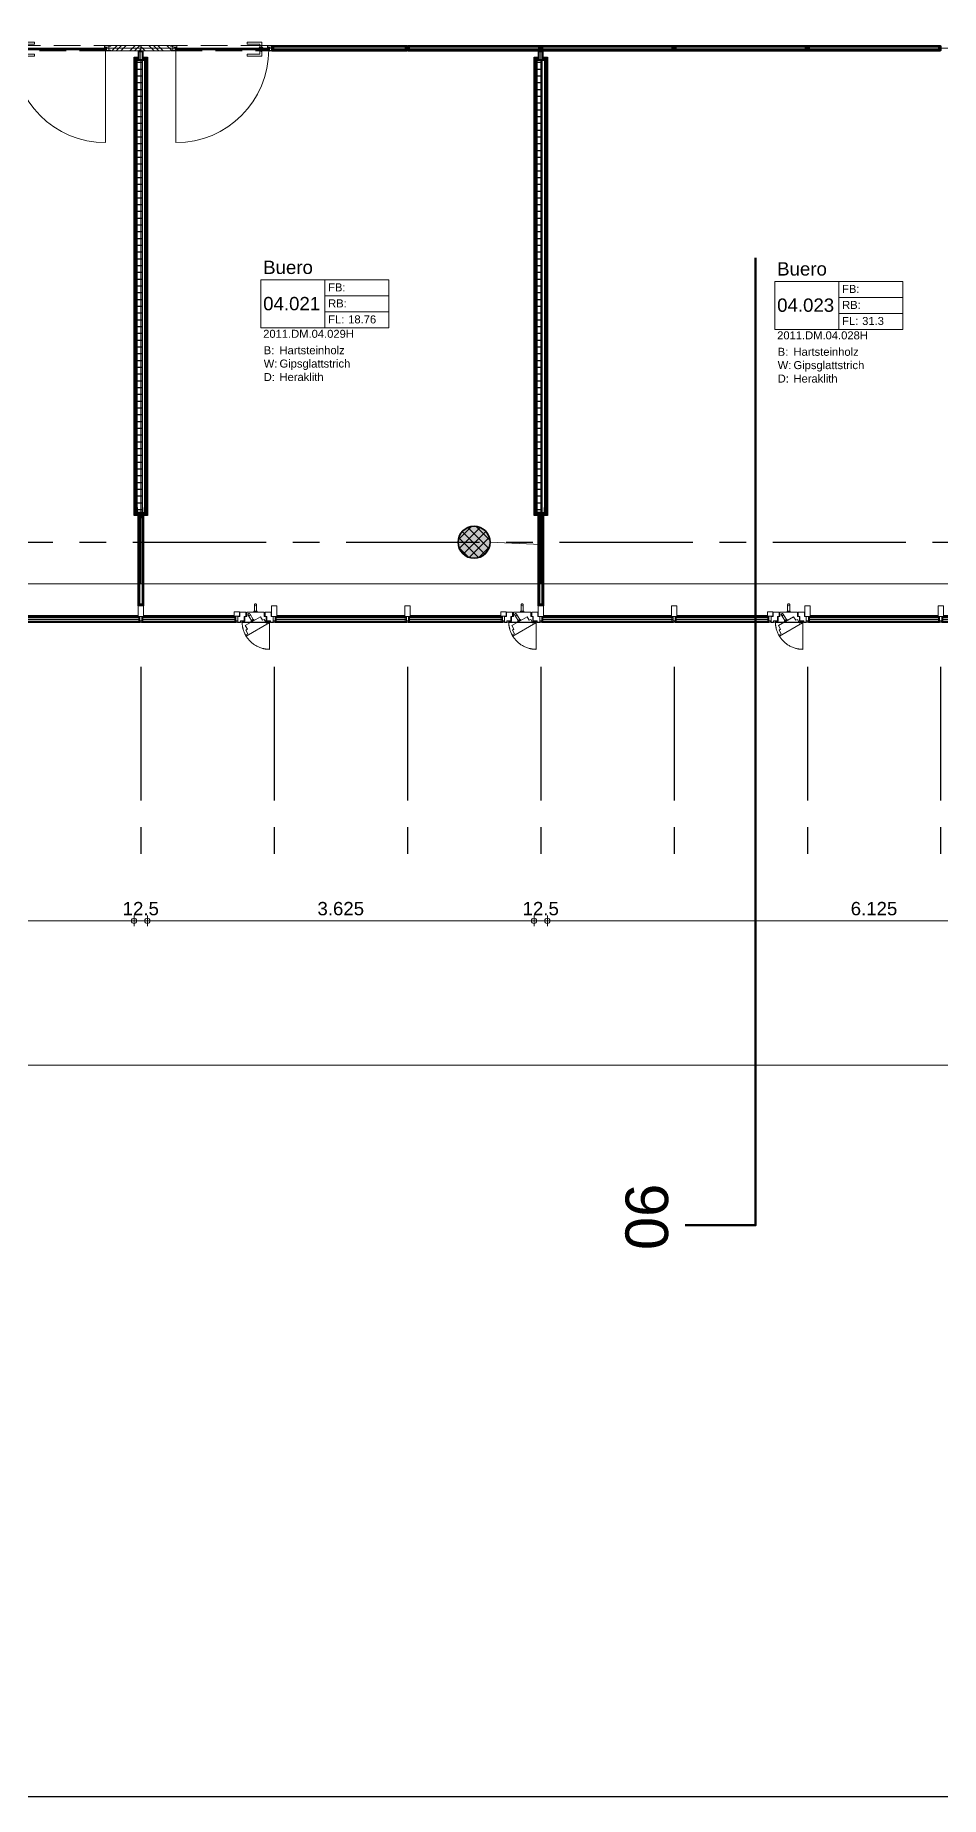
# Model space of a CAD drawing. Header units: millimetres. Extents: x -5 to 111, y -3 to 86.
# Drawn here: x 28.49 to 36.98, y -2.86 to 13.65 of the extents above; entities that cross this region are included whole.
import ezdxf

# ---------------------------------------------------------------- set-up
doc = ezdxf.new("R2010")
doc.units = ezdxf.units.MM
doc.set_wipeout_variables(frame=1)
doc.linetypes.add('MITTE', pattern=[2, 1.25, -0.25, 0.25, -0.25])
doc.linetypes.add('STRICHLINIE2', pattern=[0.375, 0.25, -0.125])
for name, color, linetype, lineweight in [('A1------D-', 9, 'Continuous', 18), ('A1------J-', 10, 'Continuous', 50), ('A1------W-', 9, 'Continuous', 25), ('A1E00---E-', 3, 'MITTE', 25), ('A1E2----E-', 4, 'Continuous', 35), ('A1E2----H-', 5, 'Continuous', 18), ('A1E5----E-', 3, 'Continuous', 25), ('A1M11---E-', 3, 'Continuous', 25), ('A1M11---H-', 5, 'Continuous', 25), ('A1M16---E-', 5, 'Continuous', 18), ('A1M62---E-', 5, 'Continuous', 18), ('A1Z21---E-', 210, 'Continuous', 18), ('A1Z23---E-', 214, 'Continuous', 18), ('A1Z29---T-', 5, 'Continuous', 18)]:
    doc.layers.add(name, color=color, linetype=linetype, lineweight=lineweight)
doc.layers.add('A1------H-', color=8, linetype='Continuous')
doc.styles.add('ARIAL', font='ARIAL.TTF')
doc.dimstyles.new('MST1_50m', dxfattribs={"dimtxt": 0.125, "dimasz": 0.05, "dimexe": 0.05, "dimexo": 0.1, "dimgap": 0.05, "dimtad": 1, "dimdec": 3, "dimzin": 9, "dimdsep": 46, "dimtxsty": 'ARIAL', "dimblk": 'ORIGIN', "dimcen": 0, "dimse1": 1, "dimse2": 1, "dimclrd": 256, "dimclre": 256, "dimclrt": 256, "dimadec": 0, "dimazin": 0, "dimtfac": 1, "dimtdec": 3, "dimtix": 1, "dimtmove": 0, "dimatfit": 3, "dimldrblk": 'ORIGIN', "dimfxl": 0, "dimlwd": -1, "dimlwe": -1, "dimarcsym": 0})

# ---------------------------------------------------------------- blocks, each defined once
blk = doc.blocks.new('Gruppe-11')
at = {"layer": 'A1M16---E-', "linetype": 'Continuous', "lineweight": 5}
h = blk.add_hatch(dxfattribs=at)
h.set_pattern_fill('HARTHOLZ', color=256, style=0, pattern_type=2)
h.set_pattern_definition([(45, (0, 0), (-0.084853, 0.084853), []), (45, (-0.02121, 0.02121), (-0.084853, 0.084853), []), (45, (-0.04243, 0.04243), (-0.084853, 0.084853), [])])
h.paths.add_polyline_path([(0.3225, 0.43355), (0.3225, 0.39355), (0.3425, 0.39355), (0.3425, 0.38855), (0.6225, 0.38855), (0.6225, 0.43855), (0.3425, 0.43855), (0.3425, 0.43355)])
at = {"layer": 'A1M16---E-', "linetype": 'Continuous', "lineweight": 9}
blk.add_lwpolyline([(0.3225, 0.43355), (0.3225, 0.39355), (0.3425, 0.39355), (0.3425, 0.38855), (0.6225, 0.38855), (0.6225, 0.43855), (0.3425, 0.43855), (0.3425, 0.43355)], close=True, dxfattribs=at)
blk = doc.blocks.new('Gruppe-12')
at = {"layer": 'A1M16---E-', "linetype": 'Continuous', "lineweight": 0}
for points in [[(-0.592, 0.413), (-0.584, 0.413), (-0.584, 0.391), (-0.622, 0.391), (-0.622, 0.389), (-0.582, 0.389), (-0.582, 0.415), (-0.59, 0.415), (-0.59, 0.419), (-0.567, 0.419), (-0.567, 0.439), (-0.622, 0.439), (-0.622, 0.437), (-0.569, 0.437), (-0.569, 0.421), (-0.592, 0.421)], [(-0.577, 0.412), (0.293, 0.412), (0.293, 0.406), (-0.577, 0.406)], [(-0.577, 0.405), (0.293, 0.405), (0.293, 0.399), (-0.577, 0.399)], [(0.308, 0.413), (0.3, 0.413), (0.3, 0.391), (0.338, 0.391), (0.338, 0.389), (0.298, 0.389), (0.298, 0.415), (0.306, 0.415), (0.306, 0.419), (0.283, 0.419), (0.283, 0.439), (0.338, 0.439), (0.338, 0.437), (0.285, 0.437), (0.285, 0.421), (0.308, 0.421)]]:
    blk.add_hatch(color=256, dxfattribs=at).paths.add_polyline_path(points)
at = {"layer": 'A1M16---E-', "linetype": 'STRICHLINIE2', "lineweight": 9}
for p, q in [((0.298, 0.389), (-0.582, 0.389)), ((-0.567, 0.439), (0.283, 0.439))]:
    blk.add_line(p, q, dxfattribs=at)
at = {"layer": 'A1M16---E-', "linetype": 'Continuous', "lineweight": 9}
blk.add_line((0.293, 0.399), (0.293, -0.471), dxfattribs=at)
for points in [[(-0.592, 0.413), (-0.584, 0.413), (-0.584, 0.391), (-0.622, 0.391), (-0.622, 0.389), (-0.582, 0.389), (-0.582, 0.415), (-0.59, 0.415), (-0.59, 0.419), (-0.567, 0.419), (-0.567, 0.439), (-0.622, 0.439), (-0.622, 0.437), (-0.569, 0.437), (-0.569, 0.421), (-0.592, 0.421)], [(-0.607, 0.391), (-0.607, 0.437), (-0.569, 0.437), (-0.569, 0.421), (-0.592, 0.421), (-0.592, 0.413), (-0.584, 0.413), (-0.584, 0.391)], [(-0.59, 0.419), (-0.567, 0.419), (-0.567, 0.415), (-0.59, 0.415)], [(-0.577, 0.412), (0.293, 0.412), (0.293, 0.406), (-0.577, 0.406)], [(-0.577, 0.405), (0.293, 0.405), (0.293, 0.399), (-0.577, 0.399)], [(-0.509, 0.412), (-0.499, 0.412), (-0.499, 0.399), (-0.509, 0.399)], [(0.308, 0.413), (0.3, 0.413), (0.3, 0.391), (0.338, 0.391), (0.338, 0.389), (0.298, 0.389), (0.298, 0.415), (0.306, 0.415), (0.306, 0.419), (0.283, 0.419), (0.283, 0.439), (0.338, 0.439), (0.338, 0.437), (0.285, 0.437), (0.285, 0.421), (0.308, 0.421)], [(0.283, 0.419), (0.306, 0.419), (0.306, 0.415), (0.283, 0.415)], [(0.323, 0.391), (0.323, 0.437), (0.285, 0.437), (0.285, 0.421), (0.308, 0.421), (0.308, 0.413), (0.3, 0.413), (0.3, 0.391)], [(0.323, 0.437), (0.338, 0.437), (0.338, 0.434), (0.323, 0.434)], [(0.323, 0.394), (0.338, 0.394), (0.338, 0.391), (0.323, 0.391)]]:
    blk.add_lwpolyline(points, close=True, dxfattribs=at)
at = {"layer": 'A1M16---E-', "linetype": 'Continuous', "lineweight": 9, "flags": 128}
for points in [[(-0.523, 0.412), (-0.486, 0.412), (-0.486, 0.419, 0.414214), (-0.488, 0.421), (-0.521, 0.421, 0.414214), (-0.523, 0.419)], [(-0.523, 0.399), (-0.486, 0.399), (-0.486, 0.391, -0.414214), (-0.488, 0.389), (-0.521, 0.389, -0.414214), (-0.523, 0.391)], [(-0.504, 0.471, 0.414214), (-0.514, 0.461), (-0.514, 0.421), (-0.494, 0.421), (-0.494, 0.446, -0.414214), (-0.489, 0.451), (-0.374, 0.451), (-0.374, 0.471)], [(-0.504, 0.339, -0.414214), (-0.514, 0.349), (-0.514, 0.389), (-0.494, 0.389), (-0.494, 0.364, 0.414214), (-0.489, 0.359), (-0.374, 0.359), (-0.374, 0.339)]]:
    blk.add_lwpolyline(points, format="xyb", close=True, dxfattribs=at)
at = {"layer": 'A1M16---E-', "linetype": 'Continuous', "lineweight": 9}
for centre in [(-0.504, 0.427), (-0.504, 0.383)]:
    blk.add_circle(centre, 0.001, dxfattribs=at)
blk.add_arc((0.293, 0.399), 0.87, 180, 270, dxfattribs=at)
at = {"layer": 'A1M16---E-'}
blk.add_blockref('Gruppe-11', (0, 0), dxfattribs=at)
blk = doc.blocks.new('GLASTUERE 125')
at = {"layer": 'A1M16---E-'}
blk.add_blockref('Gruppe-12', (0, 0), dxfattribs=at)
blk = doc.blocks.new('Gruppe-355')
at = {"layer": 'A1E5----E-', "lineweight": 5}
blk.add_line((-0.017, -0.049), (-0.017, -0.307), dxfattribs=at)
blk.add_open_spline([(-0.017, -0.307), (-0.086, -0.307), (-0.206, -0.238), (-0.275, -0.118), (-0.275, -0.049)], degree=2, dxfattribs=at)
blk = doc.blocks.new('Gruppe-356')
at = {"layer": 'A1E5----E-', "lineweight": 5}
blk.add_lwpolyline([(-0.165, 0.05), (-0.135, 0.05), (-0.135, 0.04), (-0.165, 0.04)], close=True, dxfattribs=at)
at = {"layer": 'A1E5----E-', "lineweight": 5, "flags": 128}
blk.add_lwpolyline([(-0.16, 0.11, -0.414214), (-0.15, 0.12, -0.414214), (-0.14, 0.11), (-0.14, 0.05), (-0.16, 0.05), (-0.16, 0.11)], format="xyb", close=True, dxfattribs=at)
at = {"layer": 'A1E5----E-', "lineweight": 5}
blk.add_circle((-0.15, 0.11), 0.01, dxfattribs=at)
blk = doc.blocks.new('Gruppe-357')
at = {"layer": 'A1E5----E-', "linetype": 'STRICHLINIE2', "lineweight": 5, "flags": 128}
blk.add_lwpolyline([(-0.201, 0.023, 0.414214), (-0.215, 0.027, 0.414214), (-0.218, 0.013), (-0.188, -0.038), (-0.171, -0.028), (-0.201, 0.023)], format="xyb", close=True, dxfattribs=at)
at = {"layer": 'A1E5----E-', "linetype": 'STRICHLINIE2', "lineweight": 5}
blk.add_lwpolyline([(-0.167, -0.026), (-0.193, -0.041), (-0.188, -0.05), (-0.162, -0.035)], close=True, dxfattribs=at)
blk.add_circle((-0.21, 0.018), 0.01, dxfattribs=at)
blk = doc.blocks.new('L_ftungsfl_gel Nord')
at = {"lineweight": 5}
blk.add_wipeout([(-0.025, -0.044), (-0.05, -0.044), (-0.05, 0.001), (-0.068, 0.001), (-0.068, 0.04), (-0.232, 0.04), (-0.232, 0.001), (-0.25, 0.001), (-0.25, -0.044), (-0.275, -0.044), (-0.275, -0.054), (-0.025, -0.054)], dxfattribs=at).dxf.layer = 'A1E5----E-'
at = {"layer": 'A1E5----E-', "lineweight": 5}
for points in [[(-0.35, 0.043), (-0.3, 0.043), (-0.3, 0.003), (-0.35, 0.003)], [(-0.297, 0), (-0.315, 0), (-0.315, -0.054), (-0.292, -0.054), (-0.292, -0.039), (-0.255, -0.039), (-0.255, 0.001), (-0.24, 0.001), (-0.24, 0.04), (-0.297, 0.04)], [(-0.025, -0.044), (-0.05, -0.044), (-0.05, 0.001), (-0.068, 0.001), (-0.068, 0.04), (-0.232, 0.04), (-0.232, 0.001), (-0.25, 0.001), (-0.25, -0.044), (-0.275, -0.044), (-0.275, -0.054), (-0.025, -0.054)], [(-0.003, 0), (0.015, 0), (0.015, -0.054), (-0.008, -0.054), (-0.008, -0.039), (-0.045, -0.039), (-0.045, 0.001), (-0.06, 0.001), (-0.06, 0.04), (-0.003, 0.04)]]:
    blk.add_lwpolyline(points, close=True, dxfattribs=at)
at = {"layer": 'A1E5----E-', "linetype": 'STRICHLINIE2', "lineweight": 5}
blk.add_lwpolyline([(-0.243, -0.174), (-0.221, -0.161), (-0.241, -0.126), (-0.226, -0.117), (-0.246, -0.083), (-0.104, -0.001), (-0.084, -0.035), (-0.068, -0.026), (-0.048, -0.061), (-0.026, -0.049), (-0.021, -0.058), (-0.238, -0.183)], close=True, dxfattribs=at)
at = {"layer": 'A1E5----E-', "lineweight": 5}
blk.add_circle((-0.017, -0.049), 0.005, dxfattribs=at)
at = {"layer": 'A1E5----E-'}
for name in ['Gruppe-357', 'Gruppe-356', 'Gruppe-355']:
    blk.add_blockref(name, (0, 0), dxfattribs=at)
blk = doc.blocks.new('Fassadenlement 21')
at = {"layer": 'A1E5----E-', "lineweight": 5}
for points in [[(-2.525, -0.1), (-2.525, 0), (-2.475, 0), (-2.475, -0.1)], [(-1.275, -0.1), (-1.275, 0), (-1.225, 0), (-1.225, -0.1)], [(-0.025, -0.1), (-0.025, 0), (0.025, 0), (0.025, -0.1)], [(-2.49, -0.1045), (-2.49, -0.1), (-1.61, -0.1), (-1.61, -0.1045)], [(-2.49, -0.109), (-2.49, -0.1045), (-1.61, -0.1045), (-1.61, -0.109)], [(-2.49, -0.125), (-2.49, -0.109), (-2.48, -0.109), (-2.48, -0.125)], [(-2.49, -0.13), (-2.49, -0.125), (-1.61, -0.125), (-1.61, -0.13)], [(-2.49, -0.146), (-2.49, -0.13), (-2.48, -0.13), (-2.48, -0.146)], [(-2.49, -0.154), (-2.49, -0.146), (-1.61, -0.146), (-1.61, -0.154)], [(-0.01, -0.125), (-0.01, -0.109), (-0.02, -0.109), (-0.02, -0.125)], [(-0.01, -0.146), (-0.01, -0.13), (-0.02, -0.13), (-0.02, -0.146)]]:
    blk.add_lwpolyline(points, close=True, dxfattribs=at)
at = {"layer": 'A1E5----E-', "lineweight": 5, "flags": 128}
for points in [[(-2.51, -0.139), (-2.51, -0.154, -0.1622777), (-2.5, -0.1507, -0.1622777), (-2.49, -0.154), (-2.49, -0.139)], [(-0.01, -0.139), (-0.01, -0.154, -0.1622777), (0, -0.1507, -0.1622777), (0.01, -0.154), (0.01, -0.139)]]:
    blk.add_lwpolyline(points, format="xyb", close=True, dxfattribs=at)
at = {"layer": 'A1E5----E-'}
blk.add_blockref('L_ftungsfl_gel Nord', (-1.275, -0.1), dxfattribs=at)
at = {"layer": 'A1E5----E-', "lineweight": 5}
for p, q in [((-2.475, -0.09), (-1.625, -0.09)), ((-0.025, -0.09), (-1.225, -0.09))]:
    blk.add_line(p, q, dxfattribs=at)
for points in [[(-1.62, -0.125), (-1.62, -0.109), (-1.61, -0.109), (-1.61, -0.125)], [(-1.62, -0.146), (-1.62, -0.13), (-1.61, -0.13), (-1.61, -0.146)], [(-1.24, -0.1), (-0.01, -0.1), (-0.01, -0.1045), (-1.24, -0.1045)], [(-1.24, -0.1045), (-0.01, -0.1045), (-0.01, -0.109), (-1.24, -0.109)], [(-1.24, -0.125), (-1.24, -0.109), (-1.23, -0.109), (-1.23, -0.125)], [(-1.24, -0.125), (-0.01, -0.125), (-0.01, -0.13), (-1.24, -0.13)], [(-1.24, -0.146), (-1.24, -0.13), (-1.23, -0.13), (-1.23, -0.146)], [(-1.24, -0.146), (-0.01, -0.146), (-0.01, -0.154), (-1.24, -0.154)]]:
    blk.add_lwpolyline(points, close=True, dxfattribs=at)
at = {"layer": 'A1E5----E-', "lineweight": 5, "flags": 128}
for points in [[(-1.61, -0.139), (-1.61, -0.154, -0.1622777), (-1.6, -0.1507, -0.1622777), (-1.59, -0.154), (-1.59, -0.139)], [(-1.26, -0.139), (-1.26, -0.154, -0.1622777), (-1.25, -0.1507, -0.1622777), (-1.24, -0.154), (-1.24, -0.139)]]:
    blk.add_lwpolyline(points, format="xyb", close=True, dxfattribs=at)
blk = doc.blocks.new('Gruppe-358')
at = {"layer": 'A1E5----E-'}
blk.add_blockref('Fassadenlement 21', (-21.325, -34.24), dxfattribs=at)
blk.add_blockref('Fassadenlement 21', (-18.825, -34.24), dxfattribs=at)
blk.add_blockref('Fassadenlement 21', (-16.325, -34.24), dxfattribs=at)
blk.add_blockref('Fassadenlement 21', (-13.825, -34.24), dxfattribs=at)
blk.add_blockref('Fassadenlement 21', (-11.325, -34.24), dxfattribs=at)
blk = doc.blocks.new('_Origin')
at = {"color": 0, "linetype": 'ByBlock', "lineweight": -2}
blk.add_line((0, 0), (-1, 0), dxfattribs=at)
for points in [[(0, 0), (0, 1)], [(0, 0), (0, -1)]]:
    blk.add_lwpolyline(points)
blk.add_circle((0, 0), 0.5, dxfattribs=at)
blk = doc.blocks.new('*D214')
at = {"layer": 'A1------D-', "transparency": 16777216}
blk.add_line((25.837, 5.352), (29.362, 5.352), dxfattribs=at)
at = {"layer": 'Defpoints', "color": 0, "transparency": 16777216}
for p in [(25.787, 9.15), (29.412, 9.15), (29.412, 5.352)]:
    blk.add_point(p, dxfattribs=at)
at = {"layer": 'A1------D-', "transparency": 16777216, "xscale": 0.05, "yscale": 0.05, "zscale": 0.05, "rotation": 180}
blk.add_blockref('_Origin', (25.787, 5.352), dxfattribs=at)
at = {"layer": 'A1------D-', "transparency": 16777216, "xscale": 0.05, "yscale": 0.05, "zscale": 0.05}
blk.add_blockref('_Origin', (29.412, 5.352), dxfattribs=at)
at = {"layer": 'A1------D-', "transparency": 16777216, "insert": (27.6, 5.466), "char_height": 0.125, "attachment_point": 5, "style": 'ARIAL'}
blk.add_mtext('3.625', dxfattribs=at)
blk = doc.blocks.new('*D215')
at = {"layer": 'A1------D-', "transparency": 16777216}
for p, q in [((29.362, 5.352), (29.312, 5.352)), ((29.412, 5.352), (29.537, 5.352)), ((29.587, 5.352), (29.637, 5.352))]:
    blk.add_line(p, q, dxfattribs=at)
at = {"layer": 'Defpoints', "color": 0, "transparency": 16777216}
for p in [(29.412, 9.15), (29.537, 9.15), (29.537, 5.352)]:
    blk.add_point(p, dxfattribs=at)
at = {"layer": 'A1------D-', "transparency": 16777216, "xscale": 0.05, "yscale": 0.05, "zscale": 0.05}
blk.add_blockref('_Origin', (29.412, 5.352), dxfattribs=at)
at = {"layer": 'A1------D-', "transparency": 16777216, "xscale": 0.05, "yscale": 0.05, "zscale": 0.05, "rotation": 180}
blk.add_blockref('_Origin', (29.537, 5.352), dxfattribs=at)
at = {"layer": 'A1------D-', "transparency": 16777216, "insert": (29.475, 5.466), "char_height": 0.125, "attachment_point": 5, "style": 'ARIAL'}
blk.add_mtext('12.5', dxfattribs=at)
blk = doc.blocks.new('*D216')
at = {"layer": 'A1------D-', "transparency": 16777216}
blk.add_line((29.587, 5.352), (33.112, 5.352), dxfattribs=at)
at = {"layer": 'Defpoints', "color": 0, "transparency": 16777216}
for p in [(29.537, 9.15), (33.162, 9.15), (33.162, 5.352)]:
    blk.add_point(p, dxfattribs=at)
at = {"layer": 'A1------D-', "transparency": 16777216, "xscale": 0.05, "yscale": 0.05, "zscale": 0.05, "rotation": 180}
blk.add_blockref('_Origin', (29.537, 5.352), dxfattribs=at)
at = {"layer": 'A1------D-', "transparency": 16777216, "xscale": 0.05, "yscale": 0.05, "zscale": 0.05}
blk.add_blockref('_Origin', (33.162, 5.352), dxfattribs=at)
at = {"layer": 'A1------D-', "transparency": 16777216, "insert": (31.35, 5.466), "char_height": 0.125, "attachment_point": 5, "style": 'ARIAL'}
blk.add_mtext('3.625', dxfattribs=at)
blk = doc.blocks.new('*D217')
at = {"layer": 'A1------D-', "transparency": 16777216}
for p, q in [((33.112, 5.352), (33.062, 5.352)), ((33.162, 5.352), (33.287, 5.352)), ((33.337, 5.352), (33.388, 5.352))]:
    blk.add_line(p, q, dxfattribs=at)
at = {"layer": 'Defpoints', "color": 0, "transparency": 16777216}
for p in [(33.162, 9.15), (33.287, 9.15), (33.287, 5.352)]:
    blk.add_point(p, dxfattribs=at)
at = {"layer": 'A1------D-', "transparency": 16777216, "xscale": 0.05, "yscale": 0.05, "zscale": 0.05}
blk.add_blockref('_Origin', (33.162, 5.352), dxfattribs=at)
at = {"layer": 'A1------D-', "transparency": 16777216, "xscale": 0.05, "yscale": 0.05, "zscale": 0.05, "rotation": 180}
blk.add_blockref('_Origin', (33.287, 5.352), dxfattribs=at)
at = {"layer": 'A1------D-', "transparency": 16777216, "insert": (33.225, 5.466), "char_height": 0.125, "attachment_point": 5, "style": 'ARIAL'}
blk.add_mtext('12.5', dxfattribs=at)
blk = doc.blocks.new('*D218')
at = {"layer": 'A1------D-', "transparency": 16777216}
blk.add_line((33.337, 5.352), (39.362, 5.352), dxfattribs=at)
at = {"layer": 'Defpoints', "color": 0, "transparency": 16777216}
for p in [(33.287, 9.15), (39.412, 9.15), (39.412, 5.352)]:
    blk.add_point(p, dxfattribs=at)
at = {"layer": 'A1------D-', "transparency": 16777216, "xscale": 0.05, "yscale": 0.05, "zscale": 0.05, "rotation": 180}
blk.add_blockref('_Origin', (33.287, 5.352), dxfattribs=at)
at = {"layer": 'A1------D-', "transparency": 16777216, "xscale": 0.05, "yscale": 0.05, "zscale": 0.05}
blk.add_blockref('_Origin', (39.412, 5.352), dxfattribs=at)
at = {"layer": 'A1------D-', "transparency": 16777216, "insert": (36.35, 5.466), "char_height": 0.125, "attachment_point": 5, "style": 'ARIAL'}
blk.add_mtext('6.125', dxfattribs=at)
blk = doc.blocks.new('*D224')
at = {"layer": 'A1------D-', "transparency": 16777216}
blk.add_line((5.295, 4.001), (84.625, 4.001), dxfattribs=at)
at = {"layer": 'Defpoints', "color": 0, "transparency": 16777216}
for p in [(84.675, 18.775), (5.245, 8.158), (84.675, 4.001)]:
    blk.add_point(p, dxfattribs=at)
at = {"layer": 'A1------D-', "transparency": 16777216, "xscale": 0.05, "yscale": 0.05, "zscale": 0.05, "rotation": 180}
blk.add_blockref('_Origin', (5.245, 4.001), dxfattribs=at)
at = {"layer": 'A1------D-', "transparency": 16777216, "xscale": 0.05, "yscale": 0.05, "zscale": 0.05}
blk.add_blockref('_Origin', (84.675, 4.001), dxfattribs=at)
at = {"layer": 'A1------D-', "transparency": 16777216, "insert": (44.96, 4.115), "char_height": 0.125, "attachment_point": 5, "style": 'ARIAL'}
blk.add_mtext('79.43', dxfattribs=at)
blk = doc.blocks.new('bbl-raumstempel')
for points in [[(0, 0), (0, -0.45), (1.2, -0.45), (1.2, 0), (0, 0)], [(0.6, -0.45), (0.6, 0)], [(0.6, -0.15), (1.2, -0.15)], [(0.6, -0.3), (1.2, -0.3)], [(1.2, -0.3), (1.2, -0.45)]]:
    blk.add_lwpolyline(points)
at = {"style": 'ARIAL'}
for s, p in [('FB:', (0.632, -0.108)), ('RB:', (0.632, -0.258)), ('FL:', (0.632, -0.408)), ('B:', (0.028, -0.697)), ('W:', (0.028, -0.822)), ('D:', (0.028, -0.948))]:
    blk.add_text(s, height=0.075, dxfattribs=at).set_placement(p)
for tag, p, height in [('RAUMBEZ', (0.023, 0.055), 0.125), ('RNR1', (0.023, -0.285), 0.125), ('FB', (0.82, -0.108), 0.075), ('RB', (0.82, -0.258), 0.075), ('RNR2', (0.023, -0.543), 0.075), ('FLAECHE', (0.82, -0.408), 0.075), ('B', (0.176, -0.697), 0.075), ('W', (0.176, -0.822), 0.075), ('D', (0.176, -0.948), 0.075)]:
    blk.add_attdef(tag, p, '', height=height, dxfattribs=at)
blk = doc.blocks.new('2011.DM.04.025V', base_point=(44.845, 13.53))
at = {"layer": 'A1Z21---E-'}
blk.add_lwpolyline([(44.845, 13.53), (10.701, 13.53), (44.845, 13.53), (10.701, 13.53)], dxfattribs=at)
at = {"layer": 'A1Z21---E-', "style": 'ARIAL', "flags": 1}
blk.add_attdef('C_NUMBER', (44.845, 13.53), '', height=10, dxfattribs=at)
blk = doc.blocks.new('2011.DM.04.028H', base_point=(33.225, 8.51))
at = {"layer": 'A1Z21---E-'}
blk.add_lwpolyline([(33.225, 8.51), (33.225, 13.53), (39.475, 13.53), (39.475, 8.878), (39, 8.9), (38.99, 8.955), (38.956, 9.007), (38.898, 9.042), (38.85, 9.05), (38.786, 9.036), (38.744, 9.006), (38.711, 8.957), (38.7, 8.9), (38.71, 8.845), (38.744, 8.794), (38.791, 8.762), (38.85, 8.75), (38.903, 8.76), (38.955, 8.793), (38.994, 8.856), (39, 8.9), (39.475, 8.878), (39.475, 8.51)], close=True, dxfattribs=at)
at = {"layer": 'A1Z21---E-', "style": 'ARIAL', "flags": 1}
blk.add_attdef('C_NUMBER', (33.225, 8.51), '', height=10, dxfattribs=at)
blk = doc.blocks.new('2011.DM.04.029H', base_point=(29.475, 8.51))
at = {"layer": 'A1Z21---E-'}
blk.add_lwpolyline([(29.475, 8.51), (29.475, 13.53), (33.225, 13.53), (33.225, 8.878), (32.75, 8.9), (32.735, 8.965), (32.705, 9.007), (32.658, 9.038), (32.6, 9.05), (32.538, 9.037), (32.495, 9.007), (32.464, 8.964), (32.45, 8.9), (32.462, 8.841), (32.494, 8.794), (32.546, 8.76), (32.6, 8.75), (32.661, 8.763), (32.705, 8.793), (32.743, 8.854), (32.75, 8.9), (33.225, 8.878), (33.225, 8.51), (29.475, 8.51)], close=True, dxfattribs=at)
at = {"layer": 'A1Z21---E-', "style": 'ARIAL', "flags": 1}
blk.add_attdef('C_NUMBER', (29.475, 8.51), '', height=10, dxfattribs=at)
blk = doc.blocks.new('2011.DM.04.030H', base_point=(25.725, 8.51))
at = {"layer": 'A1Z21---E-'}
blk.add_lwpolyline([(25.725, 8.51), (25.725, 8.902), (26.2, 8.9), (26.211, 8.843), (26.243, 8.795), (26.293, 8.761), (26.35, 8.75), (26.416, 8.765), (26.456, 8.794), (26.489, 8.843), (26.5, 8.9), (26.489, 8.957), (26.455, 9.007), (26.407, 9.039), (26.35, 9.05), (26.298, 9.041), (26.244, 9.006), (26.213, 8.961), (26.2, 8.9), (25.725, 8.902), (25.725, 13.53), (29.475, 13.53), (29.475, 8.51)], close=True, dxfattribs=at)
at = {"layer": 'A1Z21---E-', "style": 'ARIAL', "flags": 1}
blk.add_attdef('C_NUMBER', (25.725, 8.51), '', height=10, dxfattribs=at)

msp = doc.modelspace()

# ---------------------------------------------------------------- hatches: boundary and pattern name
at = {"layer": 'A1------H-'}
h = msp.add_hatch(color=256, dxfattribs=at)
edge = h.paths.add_edge_path()
edge.add_arc((32.6, 8.9), 0.15, 0, 360)
at = {"layer": 'A1E2----H-'}
h = msp.add_hatch(dxfattribs=at)
h.set_pattern_fill('ANSI37', color=256, scale=0.02, style=0)
edge = h.paths.add_edge_path()
edge.add_arc((32.6, 8.9), 0.15, 0, 360, ccw=False)
at = {"layer": 'A1M11---H-'}
h = msp.add_hatch(dxfattribs=at)
h.set_pattern_fill('ANSI31', color=256, scale=0.02, angle=315, style=0)
h.paths.add_polyline_path([(29.4397, 13.417), (29.4867, 13.417), (29.4867, 9.178), (29.4397, 9.178)])
h = msp.add_hatch(dxfattribs=at)
h.set_pattern_fill('ANSI31', color=256, scale=0.02, angle=315, style=0)
h.paths.add_polyline_path([(33.1897, 13.417), (33.2367, 13.417), (33.2367, 9.178), (33.1897, 9.178)])

# ---------------------------------------------------------------- linework, layer by layer
at = {"layer": 'A1------J-', "flags": 128}
msp.add_lwpolyline([(35.2404, 11.5658), (35.2404, 2.5), (34.5804, 2.5)], dxfattribs=at)
at = {"layer": 'A1E00---E-'}
for p, q in [((1.4, 8.9), (47.4, 8.9)), ((29.475, 7.7311), (29.475, 5.9511)), ((30.725, 7.7311), (30.725, 5.9511)), ((31.975, 7.7311), (31.975, 5.9511)), ((33.225, 7.7311), (33.225, 5.9511)), ((34.475, 7.7311), (34.475, 5.9511)), ((35.725, 7.7311), (35.725, 5.9511)), ((36.975, 7.7311), (36.975, 5.9511))]:
    msp.add_line(p, q, dxfattribs=at)
at = {"layer": 'A1E2----E-'}
msp.add_circle((32.6, 8.9), 0.15, dxfattribs=at)
msp.add_circle((32.6, 8.9), 0.15, dxfattribs=at)
at = {"layer": 'A1M11---E-'}
for p, q in [((30.72, 13.5175), (30.705, 13.5445)), ((30.72, 13.5445), (30.705, 13.5175)), ((31.9575, 13.5175), (31.9725, 13.5445)), ((31.9575, 13.5445), (31.9725, 13.5175)), ((31.9925, 13.5175), (31.9775, 13.5445)), ((31.9925, 13.5445), (31.9775, 13.5175)), ((33.2075, 13.5175), (33.2225, 13.5445)), ((33.2075, 13.5445), (33.2225, 13.5175)), ((33.2425, 13.5175), (33.2275, 13.5445)), ((33.2425, 13.5445), (33.2275, 13.5175)), ((34.4575, 13.5175), (34.4725, 13.5445)), ((34.4575, 13.5445), (34.4725, 13.5175)), ((34.4925, 13.5175), (34.4775, 13.5445)), ((34.4925, 13.5445), (34.4775, 13.5175)), ((35.7075, 13.5175), (35.7225, 13.5445)), ((35.7075, 13.5445), (35.7225, 13.5175)), ((35.7425, 13.5175), (35.7275, 13.5445)), ((35.7425, 13.5445), (35.7275, 13.5175)), ((36.9575, 13.5175), (36.9725, 13.5445)), ((36.9575, 13.5445), (36.9725, 13.5175)), ((29.4625, 9.13), (29.4895, 9.145)), ((29.4895, 9.13), (29.4625, 9.145)), ((33.2125, 9.13), (33.2395, 9.145)), ((33.2395, 9.13), (33.2125, 9.145)), ((29.4625, 8.324), (29.4895, 8.309)), ((29.4895, 8.324), (29.4625, 8.309)), ((33.2125, 8.324), (33.2395, 8.309)), ((33.2395, 8.324), (33.2125, 8.309))]:
    msp.add_line(p, q, dxfattribs=at)
for points in [[(30.705, 13.555), (31.9725, 13.555), (31.9725, 13.553), (30.705, 13.553)], [(30.705, 13.553), (31.9725, 13.553), (31.9725, 13.507), (30.705, 13.507)], [(30.705, 13.5445), (30.705, 13.5505), (31.9725, 13.5505), (31.9725, 13.5445)], [(30.705, 13.5445), (30.72, 13.5445), (30.72, 13.5175), (30.705, 13.5175)], [(31.9575, 13.5445), (31.9725, 13.5445), (31.9725, 13.5175), (31.9575, 13.5175)], [(31.9725, 13.5505), (31.9775, 13.5505), (31.9775, 13.5095), (31.9725, 13.5095)], [(31.9775, 13.555), (33.2225, 13.555), (33.2225, 13.553), (31.9775, 13.553)], [(31.9775, 13.553), (33.2225, 13.553), (33.2225, 13.507), (31.9775, 13.507)], [(31.9775, 13.5445), (31.9775, 13.5505), (33.2225, 13.5505), (33.2225, 13.5445)], [(31.9775, 13.5445), (31.9925, 13.5445), (31.9925, 13.5175), (31.9775, 13.5175)], [(33.2075, 13.5445), (33.2225, 13.5445), (33.2225, 13.5175), (33.2075, 13.5175)], [(33.2225, 13.5505), (33.2275, 13.5505), (33.2275, 13.5095), (33.2225, 13.5095)], [(33.2275, 13.555), (34.4725, 13.555), (34.4725, 13.553), (33.2275, 13.553)], [(33.2275, 13.553), (34.4725, 13.553), (34.4725, 13.507), (33.2275, 13.507)], [(33.2275, 13.5445), (33.2275, 13.5505), (34.4725, 13.5505), (34.4725, 13.5445)], [(33.2275, 13.5445), (33.2425, 13.5445), (33.2425, 13.5175), (33.2275, 13.5175)], [(34.4575, 13.5445), (34.4725, 13.5445), (34.4725, 13.5175), (34.4575, 13.5175)], [(34.4725, 13.5505), (34.4775, 13.5505), (34.4775, 13.5095), (34.4725, 13.5095)], [(34.4775, 13.555), (35.7225, 13.555), (35.7225, 13.553), (34.4775, 13.553)], [(34.4775, 13.553), (35.7225, 13.553), (35.7225, 13.507), (34.4775, 13.507)], [(34.4775, 13.5445), (34.4775, 13.5505), (35.7225, 13.5505), (35.7225, 13.5445)], [(34.4775, 13.5445), (34.4925, 13.5445), (34.4925, 13.5175), (34.4775, 13.5175)], [(35.7075, 13.5445), (35.7225, 13.5445), (35.7225, 13.5175), (35.7075, 13.5175)], [(35.7225, 13.5505), (35.7275, 13.5505), (35.7275, 13.5095), (35.7225, 13.5095)], [(35.7275, 13.555), (36.9725, 13.555), (36.9725, 13.553), (35.7275, 13.553)], [(35.7275, 13.553), (36.9725, 13.553), (36.9725, 13.507), (35.7275, 13.507)], [(35.7275, 13.5445), (35.7275, 13.5505), (36.9725, 13.5505), (36.9725, 13.5445)], [(35.7275, 13.5445), (35.7425, 13.5445), (35.7425, 13.5175), (35.7275, 13.5175)], [(36.9575, 13.5445), (36.9725, 13.5445), (36.9725, 13.5175), (36.9575, 13.5175)], [(36.9725, 13.5505), (36.9775, 13.5505), (36.9775, 13.5095), (36.9725, 13.5095)], [(29.4125, 13.445), (29.455, 13.445), (29.455, 13.4325), (29.4125, 13.4325)], [(29.4125, 13.4325), (29.425, 13.4325), (29.425, 9.1625), (29.4125, 9.1625)], [(29.425, 13.4325), (29.455, 13.4325), (29.455, 13.42), (29.425, 13.42)], [(29.425, 13.42), (29.4375, 13.42), (29.4375, 9.175), (29.425, 9.175)], [(29.5125, 13.37), (29.5125, 13.42), (29.4375, 13.42), (29.4375, 13.37), (29.4397, 13.37), (29.4397, 13.417), (29.5102, 13.417), (29.5102, 13.37)], [(29.4397, 13.417), (29.4867, 13.417), (29.4867, 9.178), (29.4397, 9.178)], [(29.455, 13.42), (29.455, 13.4715), (29.455, 13.4925), (29.455, 13.5), (29.495, 13.5), (29.495, 13.4925), (29.495, 13.4715), (29.495, 13.42)], [(29.457, 13.4715), (29.457, 13.422), (29.493, 13.422), (29.493, 13.4715), (29.493, 13.4925), (29.493, 13.498), (29.457, 13.498), (29.457, 13.4925)], [(29.495, 13.445), (29.5375, 13.445), (29.5375, 13.4325), (29.495, 13.4325)], [(29.495, 13.4325), (29.525, 13.4325), (29.525, 13.42), (29.495, 13.42)], [(29.5125, 13.42), (29.525, 13.42), (29.525, 9.175), (29.5125, 9.175)], [(29.525, 13.4325), (29.5375, 13.4325), (29.5375, 9.1625), (29.525, 9.1625)], [(30.705, 13.5095), (30.705, 13.5175), (31.9725, 13.5175), (31.9725, 13.5095)], [(30.705, 13.507), (31.9725, 13.507), (31.9725, 13.505), (30.705, 13.505)], [(31.9775, 13.5095), (31.9775, 13.5175), (33.2225, 13.5175), (33.2225, 13.5095)], [(31.9775, 13.507), (33.2225, 13.507), (33.2225, 13.505), (31.9775, 13.505)], [(33.1625, 13.445), (33.205, 13.445), (33.205, 13.4325), (33.1625, 13.4325)], [(33.1625, 13.4325), (33.175, 13.4325), (33.175, 9.1625), (33.1625, 9.1625)], [(33.175, 13.4325), (33.205, 13.4325), (33.205, 13.42), (33.175, 13.42)], [(33.175, 13.42), (33.1875, 13.42), (33.1875, 9.175), (33.175, 9.175)], [(33.2625, 13.37), (33.2625, 13.42), (33.1875, 13.42), (33.1875, 13.37), (33.1897, 13.37), (33.1897, 13.417), (33.2602, 13.417), (33.2602, 13.37)], [(33.1897, 13.417), (33.2367, 13.417), (33.2367, 9.178), (33.1897, 9.178)], [(33.205, 13.42), (33.205, 13.4715), (33.205, 13.4925), (33.205, 13.5), (33.245, 13.5), (33.245, 13.4925), (33.245, 13.4715), (33.245, 13.42)], [(33.207, 13.4715), (33.207, 13.422), (33.243, 13.422), (33.243, 13.4715), (33.243, 13.4925), (33.243, 13.498), (33.207, 13.498), (33.207, 13.4925)], [(33.2275, 13.5095), (33.2275, 13.5175), (34.4725, 13.5175), (34.4725, 13.5095)], [(33.2275, 13.507), (34.4725, 13.507), (34.4725, 13.505), (33.2275, 13.505)], [(33.245, 13.445), (33.2875, 13.445), (33.2875, 13.4325), (33.245, 13.4325)], [(33.245, 13.4325), (33.275, 13.4325), (33.275, 13.42), (33.245, 13.42)], [(33.2625, 13.42), (33.275, 13.42), (33.275, 9.175), (33.2625, 9.175)], [(33.275, 13.4325), (33.2875, 13.4325), (33.2875, 9.1625), (33.275, 9.1625)], [(34.4775, 13.5095), (34.4775, 13.5175), (35.7225, 13.5175), (35.7225, 13.5095)], [(34.4775, 13.507), (35.7225, 13.507), (35.7225, 13.505), (34.4775, 13.505)], [(35.7275, 13.5095), (35.7275, 13.5175), (36.9725, 13.5175), (36.9725, 13.5095)], [(35.7275, 13.507), (36.9725, 13.507), (36.9725, 13.505), (35.7275, 13.505)], [(29.4125, 9.1625), (29.5375, 9.1625), (29.5375, 9.15), (29.4125, 9.15)], [(29.425, 9.175), (29.525, 9.175), (29.525, 9.1625), (29.425, 9.1625)], [(29.5125, 9.225), (29.5125, 9.175), (29.4375, 9.175), (29.4375, 9.225), (29.4397, 9.225), (29.4397, 9.178), (29.5102, 9.178), (29.5102, 9.225)], [(29.45, 9.15), (29.452, 9.15), (29.452, 8.304), (29.45, 8.304)], [(29.452, 9.15), (29.498, 9.15), (29.498, 8.304), (29.452, 8.304)], [(29.4545, 9.15), (29.4955, 9.15), (29.4955, 9.145), (29.4545, 9.145)], [(29.4545, 9.1449), (29.4625, 9.1449), (29.4625, 8.309), (29.4545, 8.309)], [(29.4625, 9.145), (29.4895, 9.145), (29.4895, 9.13), (29.4625, 9.13)], [(29.4895, 9.1449), (29.4955, 9.1449), (29.4955, 8.309), (29.4895, 8.309)], [(29.498, 9.15), (29.5, 9.15), (29.5, 8.304), (29.498, 8.304)], [(33.1625, 9.1625), (33.2875, 9.1625), (33.2875, 9.15), (33.1625, 9.15)], [(33.175, 9.175), (33.275, 9.175), (33.275, 9.1625), (33.175, 9.1625)], [(33.2625, 9.225), (33.2625, 9.175), (33.1875, 9.175), (33.1875, 9.225), (33.1897, 9.225), (33.1897, 9.178), (33.2602, 9.178), (33.2602, 9.225)], [(33.2, 9.15), (33.202, 9.15), (33.202, 8.304), (33.2, 8.304)], [(33.202, 9.15), (33.248, 9.15), (33.248, 8.304), (33.202, 8.304)], [(33.2045, 9.15), (33.2455, 9.15), (33.2455, 9.145), (33.2045, 9.145)], [(33.2045, 9.1449), (33.2125, 9.1449), (33.2125, 8.309), (33.2045, 8.309)], [(33.2125, 9.145), (33.2395, 9.145), (33.2395, 9.13), (33.2125, 9.13)], [(33.2395, 9.1449), (33.2455, 9.1449), (33.2455, 8.309), (33.2395, 8.309)], [(33.248, 9.15), (33.25, 9.15), (33.25, 8.304), (33.248, 8.304)], [(29.4545, 8.309), (29.4955, 8.309), (29.4955, 8.304), (29.4545, 8.304)], [(29.4625, 8.324), (29.4895, 8.324), (29.4895, 8.309), (29.4625, 8.309)], [(33.2045, 8.309), (33.2455, 8.309), (33.2455, 8.304), (33.2045, 8.304)], [(33.2125, 8.324), (33.2395, 8.324), (33.2395, 8.309), (33.2125, 8.309)]]:
    msp.add_lwpolyline(points, close=True, dxfattribs=at)
at = {"layer": 'A1M62---E-'}
msp.add_line((5.675, 8.51), (44.915, 8.51), dxfattribs=at)

# ---------------------------------------------------------------- block references
at = {"layer": 'A1M16---E-'}
msp.add_blockref('GLASTUERE 125', (28.8525, 13.1164), dxfattribs=at)
at = {"layer": 'A1M16---E-', "extrusion": (0, 0, -1), "zscale": -1}
msp.add_blockref('Gruppe-12', (-30.0975, 13.1164), dxfattribs=at)
at = {"layer": 'A1Z21---E-'}
for name, p in [('2011.DM.04.025V', (44.845, 13.53)), ('2011.DM.04.030H', (25.7249, 8.51)), ('2011.DM.04.029H', (29.475, 8.51)), ('2011.DM.04.028H', (33.2253, 8.51))]:
    msp.add_blockref(name, p, dxfattribs=at)
at = {"layer": 'A1Z29---T-'}
for p, values in [((30.5997, 11.3593), {'FLAECHE': '18.76', 'RAUMBEZ': 'Buero', 'RNR1': '04.021', 'RNR2': '2011.DM.04.029H', 'B': 'Hartsteinholz', 'W': 'Gipsglattstrich', 'D': 'Heraklith'}), ((35.4191, 11.3447), {'FLAECHE': '31.3', 'RAUMBEZ': 'Buero', 'RNR1': '04.023', 'RNR2': '2011.DM.04.028H', 'B': 'Hartsteinholz', 'W': 'Gipsglattstrich', 'D': 'Heraklith'})]:
    msp.add_blockref('bbl-raumstempel', p, dxfattribs=at).add_auto_attribs(values)

# ---------------------------------------------------------------- texts
at = {"layer": 'A1------J-', "style": 'ARIAL'}
msp.add_text('06', height=0.4, rotation=89.87291, dxfattribs=at).set_placement((34.419, 2.2666))

# ---------------------------------------------------------------- next in the draw order: block references
at = {"layer": 'A1E5----E-'}
msp.add_blockref('Gruppe-358', (50.8004, 42.5436), dxfattribs=at)

# ---------------------------------------------------------------- next in the draw order: linework, layer by layer
at = {"layer": 'A1------W-', "flags": 128}
msp.add_lwpolyline([(-4.5891, 86.243), (110.9109, 86.243), (110.9109, -2.857), (-4.5891, -2.857)], close=True, dxfattribs=at)
at = {"layer": 'A1Z23---E-'}
msp.add_lwpolyline([(5.245, 46.5598), (5.245, 8.15), (26.4855, 8.15), (26.4855, 19.33), (25.63, 19.33), (25.63, 19.65), (28.2783, 19.65), (28.2783, 19.33), (26.4855, 19.33), (26.4855, 8.15), (45.31, 8.15), (45.31, 18.775), (52.0028, 18.775), (52.0028, 42.15)], dxfattribs=at)

# ---------------------------------------------------------------- next in the draw order: dimensions: what is measured, and where the dimension line sits
at = {"layer": 'A1------D-'}
for base, p1, p2, picture, middle in [((84.675, 4.0007), (5.245, 8.158), (84.675, 18.775), '*D224', (44.96, 4.1146)), ((29.4125, 5.3524), (25.7875, 9.15), (29.4125, 9.15), '*D214', (27.6, 5.4663)), ((33.1625, 5.3524), (29.5375, 9.15), (33.1625, 9.15), '*D216', (31.35, 5.4663)), ((39.4125, 5.3524), (33.2875, 9.15), (39.4125, 9.15), '*D218', (36.35, 5.4662))]:
    dim = msp.add_linear_dim(base=base, p1=p1, p2=p2, dimstyle='MST1_50m', dxfattribs=at)
    dim.commit()
    dim.dimension.update_dxf_attribs({"geometry": picture, "text_midpoint": middle})
for base, p1, p2, picture, middle in [((29.5375, 5.3524), (29.4125, 9.15), (29.5375, 9.15), '*D215', (29.475, 5.4662)), ((33.2875, 5.3524), (33.1625, 9.15), (33.2875, 9.15), '*D217', (33.225, 5.4662))]:
    dim = msp.add_linear_dim(base=base, p1=p1, p2=p2, dimstyle='MST1_50m', override={"dimdec": 1, "dimlfac": 100, "dimtdec": 1, "dimtmove": 1}, dxfattribs=at)
    dim.commit()
    dim.dimension.update_dxf_attribs({"geometry": picture, "text_midpoint": middle})

doc.saveas('drawing.dxf')
